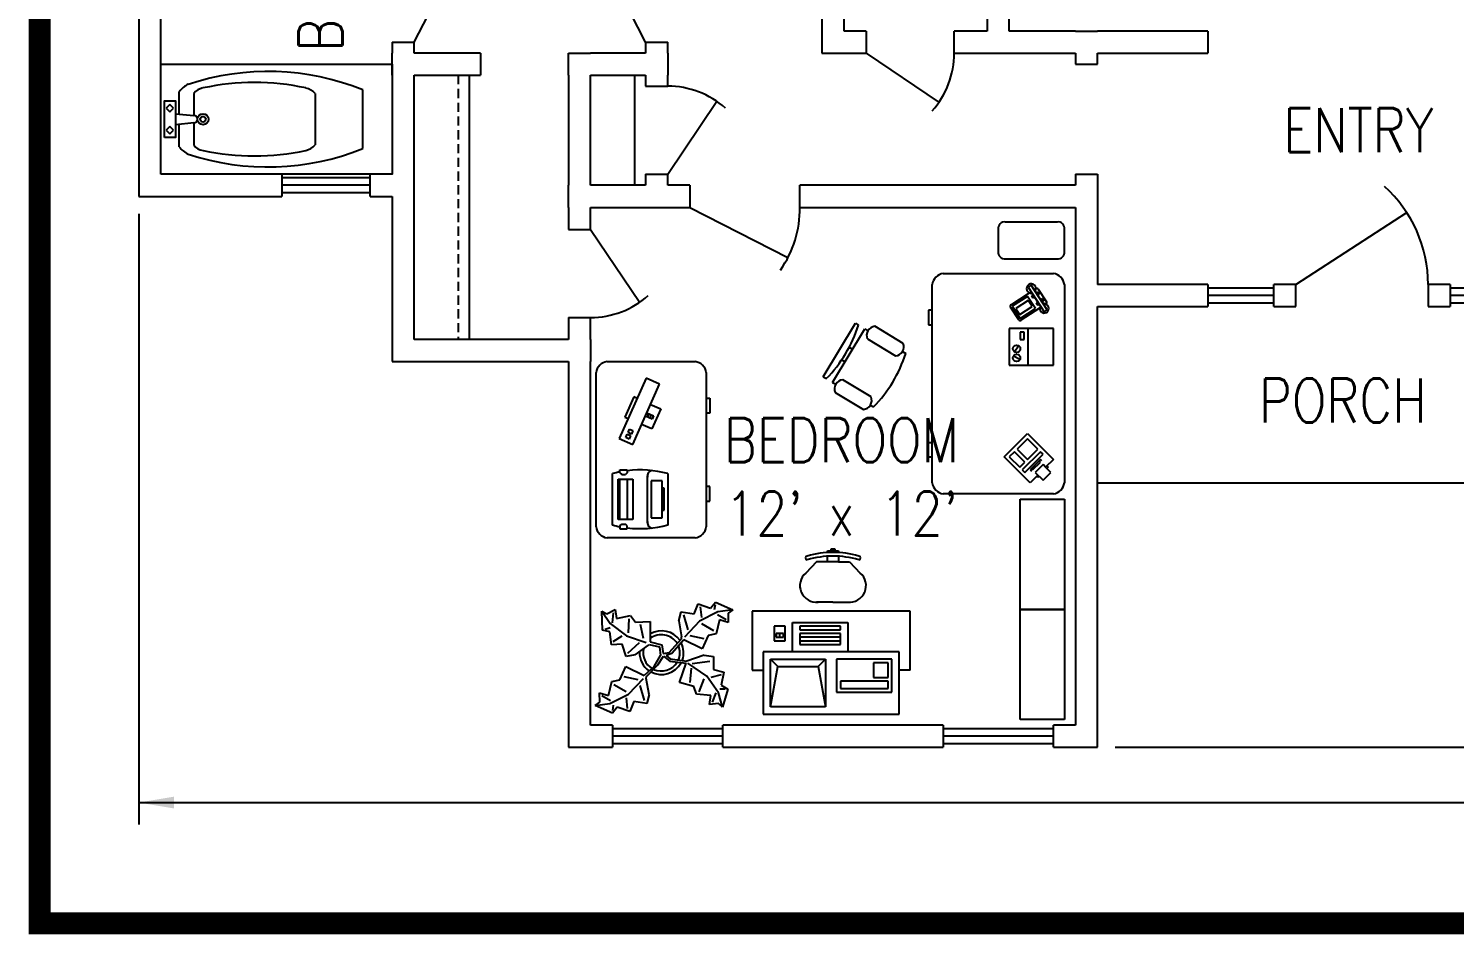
# Model space of a CAD drawing. Extents: x 33 to 1299, y 9 to 819.
# Drawn here: x 33 to 421.2, y 9 to 255.7 of the extents above; entities that cross this region are included whole.
import ezdxf
from ezdxf.enums import TextEntityAlignment as Align

# ---------------------------------------------------------------- set-up
doc = ezdxf.new("R2010")
doc.units = 0
doc.header["$LTSCALE"] = 5
doc.linetypes.add('DISCONTINUE', pattern=[0.75, 0.5, -0.25])
for name, color, linetype in [('1', 7, 'CONTINUOUS'), ('2', 7, 'CONTINUOUS'), ('3', 7, 'CONTINUOUS'), ('4', 7, 'CONTINUOUS')]:
    doc.layers.add(name, color=color, linetype=linetype)
doc.styles.add('ROMANS', font='ROMANS')

# ---------------------------------------------------------------- blocks, each defined once
blk = doc.blocks.new('FRNHOUSE-G3')
at = {"layer": '3', "color": 7}
for p, q in [((63, 205.2), (63, 38.93)), ((63, 44.93), (950.49, 44.93))]:
    blk.add_line(p, q, dxfattribs=at)
blk.add_solid([(72.6, 43.33), (63, 44.93), (72.6, 46.53)], dxfattribs=at)
blk = doc.blocks.new('FRNHOUSE-G4')
at = {"layer": '3', "color": 7}
blk.add_line((328.8, 60), (987, 60), dxfattribs=at)
blk = doc.blocks.new('FRNHOUSE-G26')
at = {"layer": '1', "color": 7}
for p, q in [((282, 66), (222, 66)), ((222, 60), (282, 60))]:
    blk.add_line(p, q, dxfattribs=at)
blk = doc.blocks.new('FRNHOUSE-G27')
at = {"layer": '2', "color": 7}
for p, q in [((273, 97), (230, 97)), ((230, 97), (230, 81)), ((241, 94), (256, 94)), ((241, 86), (241, 94)), ((256, 94), (256, 86)), ((273, 81), (273, 97)), ((236, 93), (236, 89)), ((239, 93), (236, 93)), ((236.5, 91), (236.5, 90)), ((238.5, 91), (236.5, 91)), ((236.5, 90), (238.5, 90)), ((237.5, 90), (237.5, 91)), ((238.5, 90), (238.5, 91)), ((239, 89), (239, 93)), ((254, 93), (243, 93)), ((243, 93), (243, 92)), ((243, 92), (254, 92)), ((254, 91), (243, 91)), ((243, 91), (243, 88)), ((254, 90), (243, 90)), ((254, 92), (254, 93)), ((254, 88), (254, 91)), ((270, 86), (233, 86)), ((233, 86), (233, 69)), ((236, 89), (239, 89)), ((243, 89), (254, 89)), ((243, 88), (254, 88)), ((270, 81), (270, 86)), ((235, 71), (235, 84)), ((235, 84), (250, 84)), ((237, 82), (235, 84)), ((235, 71), (237, 82)), ((237, 82), (248, 82)), ((250, 84), (248, 82)), ((248, 82), (250, 71)), ((250, 84), (250, 71)), ((268, 84), (253, 84)), ((253, 84), (253, 75)), ((267, 83), (263, 83)), ((263, 83), (263, 79)), ((267, 79), (267, 83)), ((268, 75), (268, 84)), ((230, 81), (233, 81)), ((267, 78), (254, 78)), ((254, 78), (254, 76)), ((263, 79), (267, 79)), ((267, 76), (267, 78)), ((270, 69), (270, 81)), ((273, 81), (270, 81)), ((253, 75), (268, 75)), ((254, 76), (267, 76)), ((250, 71), (235, 71)), ((233, 69), (270, 69))]:
    blk.add_line(p, q, dxfattribs=at)
blk = doc.blocks.new('FRNHOUSE-G28')
at = {"layer": '1', "color": 7}
for p, q in [((318, 213), (243, 213)), ((243, 207), (318, 207))]:
    blk.add_line(p, q, dxfattribs=at)
blk = doc.blocks.new('FRNHOUSE-G29')
at = {"layer": '2', "color": 1}
for p, q in [((250.5, 113.5), (253.5, 113.5)), ((250.5, 113), (250.5, 113.5)), ((251.5, 113.5), (251.5, 114)), ((251.5, 114), (252.5, 114)), ((252.5, 114), (252.5, 113.5)), ((253.5, 113.5), (253.5, 113)), ((247.5, 110.5), (244.57, 107.42)), ((250.5, 110.5), (247.5, 110.5)), ((250.5, 110.47), (250.5, 111.97)), ((253.5, 110.47), (250.5, 110.47)), ((253.5, 111.97), (253.5, 110.47)), ((253.5, 110.5), (256.5, 110.5)), ((256.5, 110.5), (259.43, 107.42)), ((252, 99.5), (247.5, 99.5)), ((252, 99.5), (256.5, 99.5))]:
    blk.add_line(p, q, dxfattribs=at)
for centre, radius, start, end in [((252, 88.04), 25, 73.7398, 106.2602), ((245, 111.54), 0.5, 90, 270), ((252, 87.04), 25, 73.7398, 106.2602), ((259, 111.54), 0.5, 270, 90), ((247.5, 104), 4.5, 130.6013, 276.3402), ((256.5, 104), 4.5, 263.6598, 49.3987)]:
    blk.add_arc(centre, radius, start, end, dxfattribs=at)
blk = doc.blocks.new('FRNHOUSE-G30')
at = {"layer": '2', "color": 1}
for p, q in [((249.34, 160.89), (258.09, 175.47)), ((258.09, 175.47), (258.95, 174.95)), ((251.91, 159.35), (260.66, 173.92)), ((260.66, 173.92), (261.52, 173.41)), ((261.35, 171.18), (269.06, 166.54)), ((271.12, 169.97), (263.41, 174.61)), ((256.42, 168.89), (257.32, 168.35)), ((270.95, 167.74), (271.81, 167.23)), ((255.26, 164.92), (254.34, 165.47)), ((249.34, 160.89), (250.19, 160.38)), ((251.91, 159.35), (252.76, 158.83)), ((262.37, 155.4), (254.65, 160.03)), ((252.59, 156.61), (260.31, 151.97)), ((262.19, 153.17), (263.05, 152.65))]:
    blk.add_line(p, q, dxfattribs=at)
for centre, radius, start, end in [((224.03, 186.01), 36.62, 315.5803, 342.4197), ((263.66, 172.12), 2.5, 95.8699, 202.1301), ((236.89, 178.29), 36.62, 315.5803, 342.4197), ((268.81, 169.03), 2.5, 275.8699, 22.1301), ((254.91, 157.55), 2.5, 95.8699, 202.1301), ((260.05, 154.46), 2.5, 275.8699, 22.1301)]:
    blk.add_arc(centre, radius, start, end, dxfattribs=at)
blk = doc.blocks.new('FRNHOUSE-G31')
at = {"layer": '1', "color": 7}
for p, q in [((213, 213), (207, 213)), ((207, 207), (213, 207))]:
    blk.add_line(p, q, dxfattribs=at)
blk = doc.blocks.new('FRNHOUSE-G32')
at = {"layer": '1', "color": 7}
for p, q in [((201, 213), (186, 213)), ((186, 207), (201, 207))]:
    blk.add_line(p, q, dxfattribs=at)
blk = doc.blocks.new('FRNHOUSE-G33')
at = {"layer": '1', "color": 7}
for p, q in [((180, 165), (180, 66)), ((186, 66), (186, 165))]:
    blk.add_line(p, q, dxfattribs=at)
blk = doc.blocks.new('FRNHOUSE-G34')
at = {"layer": '1', "color": 7}
for p, q in [((192, 66), (186, 66)), ((186, 60), (192, 60))]:
    blk.add_line(p, q, dxfattribs=at)
blk = doc.blocks.new('FRNHOUSE-G35')
at = {"layer": '1', "color": 7}
for p, q in [((192, 66), (192, 60)), ((222, 60), (222, 66)), ((222, 65), (192, 65)), ((222, 63), (192, 63)), ((192, 61), (222, 61))]:
    blk.add_line(p, q, dxfattribs=at)
blk = doc.blocks.new('FRNHOUSE-G37')
at = {"layer": '2', "color": 3}
for p, q in [((214.19, 96.35), (215.28, 99.06)), ((215.28, 99.06), (218.68, 97.86)), ((215.88, 98.26), (216.19, 95.36)), ((218.68, 97.86), (219.98, 99.47)), ((219.88, 98.77), (219.69, 97.37)), ((219.98, 99.47), (224.69, 97.38)), ((224.69, 97.38), (220.69, 96.87)), ((224.69, 97.38), (223.49, 96.48)), ((209.99, 94.45), (210.69, 96.85)), ((209.99, 94.45), (210.8, 90.05)), ((210.69, 96.85), (214.19, 96.35)), ((211.29, 96.05), (212.5, 91.95)), ((215.69, 94.36), (211.59, 89.97)), ((220.69, 96.87), (215.69, 94.36)), ((219.6, 91.67), (216.29, 93.56)), ((221.09, 94.67), (220.2, 90.87)), ((220.59, 96.17), (222.89, 94.77)), ((223.49, 93.98), (221.09, 94.67)), ((223.49, 96.48), (223.49, 93.98)), ((207.41, 85.79), (210.74, 89.48)), ((210.74, 89.48), (210.8, 90.05)), ((213, 90.45), (216.8, 89.56)), ((218, 90.46), (216.41, 86.76)), ((220.2, 90.87), (218, 90.46)), ((202, 88), (204.77, 87.36)), ((202.23, 88.67), (205.38, 87.88)), ((204.77, 87.36), (204.77, 87.36)), ((204.77, 87.36), (205.08, 85.01)), ((205.38, 87.88), (205.79, 85.53)), ((205.79, 85.53), (207.41, 85.79)), ((208.13, 85.53), (206.6, 85.01)), ((211.4, 89.25), (208.13, 85.53)), ((216.41, 86.76), (211.4, 89.25)), ((203.28, 81.95), (205.08, 85.01)), ((204.36, 82.4), (205.89, 84.75)), ((205.89, 84.75), (207.55, 83.47)), ((206.6, 85.01), (207.72, 84.1)), ((207.55, 83.47), (212.01, 82.9)), ((207.72, 84.1), (212.2, 83.45)), ((210.24, 77.6), (212.01, 82.9)), ((216.96, 85.02), (212.2, 83.45)), ((217.67, 79.37), (212.52, 82.89)), ((213.65, 82.82), (218.5, 83.39)), ((216.96, 85.02), (219.44, 84.67)), ((219.44, 84.67), (219.44, 81.13)), ((213.43, 81.49), (213.07, 77.6)), ((215.55, 75.12), (216.96, 78.66)), ((220.85, 74.77), (217.67, 79.37)), ((221.56, 79.72), (218.73, 79.01)), ((219.44, 81.13), (222.26, 80.43)), ((222.26, 80.43), (221.56, 76.89)), ((214.13, 76.54), (210.24, 77.6)), ((214.84, 74.42), (214.13, 76.54)), ((218.73, 74.06), (214.84, 74.42)), ((218.38, 71.59), (218.73, 74.06)), ((220.14, 74.77), (219.08, 72.29)), ((221.91, 70.88), (220.85, 74.77)), ((222.62, 75.83), (221.2, 75.83)), ((221.56, 76.89), (223.33, 75.83)), ((223.33, 75.83), (221.91, 70.88)), ((220.85, 71.94), (218.38, 71.59)), ((221.91, 70.88), (220.85, 71.94))]:
    blk.add_line(p, q, dxfattribs=at)
for centre, radius, start, end in [((205.3, 85.56), 6.13, 34.3757, 120.1028), ((205.24, 85.36), 5.25, 33.8219, 124.9414), ((205.03, 85.73), 5.28, 338.4094, 20.0301), ((205.2, 85.7), 6.13, 341.2017, 26.0918), ((205.28, 85.95), 6.15, 242.5812, 331.2714), ((205.19, 86.05), 5.29, 247.3711, 327.472)]:
    blk.add_arc(centre, radius, start, end, dxfattribs=at)
blk = doc.blocks.new('FRNHOUSE-G36')
at = {"layer": '2', "color": 3}
for p, q in [((190.44, 96.36), (192.68, 97.46)), ((192.68, 97.46), (193.11, 95)), ((189.28, 91.9), (189.1, 97.04)), ((189.1, 97.04), (190.44, 96.36)), ((189.1, 97.04), (191.31, 93.67)), ((191.31, 93.67), (195.76, 90.28)), ((191.98, 93.89), (192.23, 96.57)), ((193.11, 95), (196.92, 95.86)), ((196.46, 94.97), (196.21, 91.17)), ((196.92, 95.86), (198.25, 94.06)), ((198.25, 94.06), (202.27, 94.26)), ((200.45, 89.58), (199.58, 93.38)), ((202.27, 94.26), (202.23, 88.67)), ((191.29, 91.43), (189.28, 91.9)), ((189.96, 92.12), (191.3, 92.55)), ((191.71, 87.85), (191.29, 91.43)), ((192.17, 88.74), (194.64, 90.29)), ((195.76, 90.28), (201.11, 88.55)), ((194.62, 88.05), (191.71, 87.85)), ((195.71, 84.69), (194.62, 88.05)), ((196.17, 85.58), (199.32, 88.47)), ((198.18, 85.12), (201.78, 87.78)), ((201.78, 87.78), (202, 88)), ((193.98, 78.3), (195.57, 82)), ((195.57, 82), (200.57, 79.52)), ((198.18, 85.12), (195.71, 84.69)), ((203.28, 81.95), (200.57, 79.52)), ((201.24, 79.29), (204.36, 82.4)), ((190.89, 74.09), (191.78, 77.9)), ((191.78, 77.9), (193.98, 78.3)), ((198.98, 78.31), (195.17, 79.2)), ((196.29, 74.41), (200.4, 78.75)), ((201.18, 78.72), (201.24, 79.29)), ((201.99, 74.32), (201.18, 78.72)), ((188.49, 72.29), (188.48, 74.79)), ((188.48, 74.79), (190.89, 74.09)), ((191.39, 72.59), (189.09, 73.99)), ((191.29, 71.89), (196.29, 74.41)), ((192.38, 77.1), (195.68, 75.2)), ((200.69, 72.72), (199.48, 76.81)), ((201.99, 74.32), (201.29, 71.92)), ((187.29, 71.39), (188.49, 72.29)), ((187.29, 71.39), (191.29, 71.89)), ((192, 69.3), (187.29, 71.39)), ((193.29, 70.9), (192, 69.3)), ((192.1, 70), (192.29, 71.4)), ((196.7, 69.71), (193.29, 70.9)), ((196.09, 70.51), (195.79, 73.4)), ((197.79, 72.41), (196.7, 69.71)), ((201.29, 71.92), (197.79, 72.41))]:
    blk.add_line(p, q, dxfattribs=at)
for radius, start, end in [(6, 178.6147, 235.1169), (5, 168.1647, 238.6725)]:
    blk.add_arc((205.33, 85.73), radius, start, end, dxfattribs=at)
at = {"layer": '2'}
blk.add_blockref('FRNHOUSE-G37', (0, 0), dxfattribs=at)
blk = doc.blocks.new('FRNHOUSE-G38')
at = {"layer": '1', "color": 7}
blk.add_line((213, 207), (239.73, 193.38), dxfattribs=at)
blk.add_arc((213.56, 206.8), 29.44, 325.0496, 0.3912, dxfattribs=at)
blk = doc.blocks.new('FRNHOUSE-G39')
at = {"layer": '1', "color": 7}
for p, q in [((180, 171), (138, 171)), ((138, 165), (180, 165))]:
    blk.add_line(p, q, dxfattribs=at)
blk = doc.blocks.new('FRNHOUSE-G40')
at = {"layer": '1', "color": 7}
for p, q in [((132, 210), (132, 171)), ((138, 171), (138, 210))]:
    blk.add_line(p, q, dxfattribs=at)
blk = doc.blocks.new('FRNHOUSE-G41')
at = {"layer": '1', "color": 7}
for p, q in [((180, 177), (180, 171)), ((186, 171), (186, 177))]:
    blk.add_line(p, q, dxfattribs=at)
blk = doc.blocks.new('FRNHOUSE-G42')
at = {"layer": '1', "color": 7}
for p, q in [((180, 207), (180, 201)), ((186, 201), (186, 207))]:
    blk.add_line(p, q, dxfattribs=at)
blk = doc.blocks.new('FRNHOUSE-G43')
at = {"layer": '1', "color": 7}
blk.add_line((186, 201), (199.42, 181.1), dxfattribs=at)
blk.add_arc((185.96, 200.8), 23.8, 270.0967, 311.4816, dxfattribs=at)
blk = doc.blocks.new('FRNHOUSE-G44')
at = {"layer": '2', "color": 7}
for p, q in [((190.5, 165), (214.5, 165)), ((187.5, 120), (187.5, 162)), ((217.5, 162), (217.5, 120)), ((217.5, 155), (218.5, 155)), ((218.5, 155), (218.5, 151)), ((218.5, 151), (217.5, 151)), ((218.5, 131), (217.5, 131)), ((218.5, 127), (218.5, 131)), ((217.5, 127), (218.5, 127)), ((214.5, 117), (190.5, 117))]:
    blk.add_line(p, q, dxfattribs=at)
for centre, start, end in [((191, 161.5), 98.1301, 171.8699), ((214, 161.5), 8.1301, 81.8699), ((191, 120.5), 188.1301, 261.8699), ((214, 120.5), 278.1301, 351.8699)]:
    blk.add_arc(centre, 3.54, start, end, dxfattribs=at)
blk = doc.blocks.new('FRNHOUSE-G45')
at = {"layer": '2', "color": 7}
for p, q in [((192, 120.5), (192, 134.5)), ((193.5, 122), (193.5, 133)), ((193.5, 133), (197.5, 133)), ((194, 134.75), (194, 135.5)), ((194, 135.5), (196, 135.5)), ((194, 134.75), (194.5, 134.25)), ((194, 122), (194, 133)), ((194.5, 134.25), (195.5, 134.25)), ((196, 134.75), (195.5, 134.25)), ((196, 135.5), (196, 134.75)), ((196, 133), (196, 122)), ((197.5, 133), (197.5, 122)), ((201.5, 121.1), (201.5, 133.86)), ((205.5, 132.5), (202.5, 132.5)), ((202.5, 132.5), (202.5, 122.5)), ((205.5, 122.5), (205.5, 132.5)), ((207, 134.5), (207, 120.5)), ((206, 130.5), (205.5, 130.5)), ((206, 124.5), (206, 130.5)), ((205.5, 124.5), (206, 124.5)), ((197.5, 122), (193.5, 122)), ((194, 120.25), (194.5, 120.75)), ((194.5, 120.75), (195.5, 120.75)), ((196, 120.25), (195.5, 120.75)), ((202.5, 122.5), (205.5, 122.5)), ((194, 120.25), (194, 119.5)), ((194, 119.5), (196, 119.5)), ((196, 119.5), (196, 120.25))]:
    blk.add_line(p, q, dxfattribs=at)
for centre, radius, start, end in [((199.5, 107), 28.5, 101.1006, 105.2551), ((199.5, 107), 28.5, 74.7449, 97.0305), ((202.96, 133.85), 1.5, 96.772, 193.2887), ((199.5, 148), 28.5, 254.7449, 258.8994), ((199.5, 148), 28.5, 262.9695, 285.2551), ((202.96, 121.15), 1.5, 166.7113, 259.481)]:
    blk.add_arc(centre, radius, start, end, dxfattribs=at)
blk = doc.blocks.new('FRNHOUSE-G46')
at = {"layer": '2', "color": 1}
for p, q in [((201.14, 160.46), (193.81, 144.02)), ((204.79, 158.83), (201.14, 160.46)), ((197.78, 155.38), (195.34, 149.9)), ((197.47, 142.39), (204.79, 158.83)), ((198.7, 154.98), (197.78, 155.38)), ((202.35, 153.35), (205.09, 152.13)), ((205.09, 152.13), (202.65, 146.65)), ((195.34, 149.9), (196.26, 149.5)), ((202.65, 146.65), (199.91, 147.87)), ((202.75, 149.34), (200.93, 150.15)), ((201.33, 151.07), (203.16, 150.25)), ((201.56, 150.97), (201.61, 149.85)), ((202.25, 150.66), (202.3, 149.54)), ((203.16, 150.25), (202.75, 149.34)), ((202.93, 150.36), (202.96, 149.8)), ((193.81, 144.02), (197.47, 142.39)), ((195.59, 144.32), (196, 145.23)), ((196.51, 143.91), (195.59, 144.32)), ((196, 145.23), (196.91, 144.83)), ((196.2, 145.69), (196.61, 146.6)), ((197.12, 145.28), (196.2, 145.69)), ((196.91, 144.83), (196.51, 143.91)), ((196.61, 146.6), (197.52, 146.2)), ((197.52, 146.2), (197.12, 145.28))]:
    blk.add_line(p, q, dxfattribs=at)
blk = doc.blocks.new('FRNHOUSE-G48')
at = {"layer": '2', "color": 4}
for p, q in [((74, 232.5), (74, 238.5)), ((78, 238), (78, 232)), ((111, 238), (111, 224)), ((124, 223), (124, 239)), ((71.5, 235), (70.5, 234)), ((70.5, 234), (71.5, 233)), ((72.5, 234), (71.5, 235)), ((71.5, 233), (72.5, 234)), ((73, 232.5), (78, 232)), ((78, 230), (73, 229.5)), ((74, 223.5), (74, 229.5)), ((78, 230), (78, 224)), ((71.5, 229), (70.5, 228)), ((70.5, 228), (71.5, 227)), ((72.5, 228), (71.5, 229)), ((71.5, 227), (72.5, 228))]:
    blk.add_line(p, q, dxfattribs=at)
for points in [[(69, 216), (69, 246), (132, 246), (132, 216)], [(70, 226), (70, 236), (73, 236), (73, 226)]]:
    blk.add_lwpolyline(points, close=True, dxfattribs=at)
for radius in [1.5, 0.768]:
    blk.add_circle((80.5, 231), radius, dxfattribs=at)
for centre, radius, start, end in [((98.21, 175.03), 68.97, 68.0395, 108.343), ((94.5, 174.92), 66.08, 77.769, 102.231), ((79.25, 234.5), 6.6, 114.6236, 142.6961), ((81.12, 235.62), 3.93, 99.1623, 142.7652), ((107.27, 234.62), 5.03, 42.1778, 75.8946), ((78, 231), 1, 270, 90), ((79.25, 227.5), 6.6, 217.304, 245.3764), ((98.21, 286.97), 68.97, 251.657, 291.9605), ((80.75, 225.75), 3.26, 212.4712, 265.6013), ((94.5, 287.08), 66.08, 257.769, 282.231), ((107.27, 227.38), 5.03, 284.1054, 317.8221)]:
    blk.add_arc(centre, radius, start, end, dxfattribs=at)
blk = doc.blocks.new('FRNHOUSE-G51')
at = {"layer": '1', "color": 7}
for p, q in [((63, 288), (63, 216)), ((69, 216), (69, 288))]:
    blk.add_line(p, q, dxfattribs=at)
blk = doc.blocks.new('FRNHOUSE-G67')
at = {"layer": '1', "color": 7}
blk.add_line((138, 252), (151.62, 278.73), dxfattribs=at)
blk.add_arc((138.2, 252.56), 29.44, 55.0496, 90.3912, dxfattribs=at)
blk = doc.blocks.new('FRNHOUSE-G68')
at = {"layer": '1', "color": 7}
blk.add_line((207, 216), (220.42, 235.9), dxfattribs=at)
blk.add_arc((206.96, 216.2), 23.8, 48.5184, 89.9033, dxfattribs=at)
blk = doc.blocks.new('FRNHOUSE-G69')
at = {"layer": '1', "color": 7}
for p, q in [((180, 243), (180, 213)), ((186, 213), (186, 243))]:
    blk.add_line(p, q, dxfattribs=at)
blk = doc.blocks.new('FRNHOUSE-G70')
at = {"layer": '1', "color": 7}
for p, q in [((201, 216), (201, 213)), ((207, 213), (207, 216))]:
    blk.add_line(p, q, dxfattribs=at)
blk = doc.blocks.new('FRNHOUSE-G71')
at = {"layer": '1', "color": 7}
blk.add_line((201, 252), (187.38, 278.73), dxfattribs=at)
blk.add_arc((200.8, 252.56), 29.44, 89.6087, 124.9504, dxfattribs=at)
blk = doc.blocks.new('FRNHOUSE-G72')
at = {"layer": '1', "color": 7}
for p, q in [((201, 252), (201, 249)), ((207, 249), (207, 252))]:
    blk.add_line(p, q, dxfattribs=at)
blk = doc.blocks.new('FRNHOUSE-G73')
at = {"layer": '1', "color": 7}
for p, q in [((201, 249), (186, 249)), ((186, 243), (201, 243))]:
    blk.add_line(p, q, dxfattribs=at)
blk = doc.blocks.new('FRNHOUSE-G74')
at = {"layer": '1', "color": 7}
for p, q in [((201, 243), (201, 240)), ((207, 240), (207, 243))]:
    blk.add_line(p, q, dxfattribs=at)
blk = doc.blocks.new('FRNHOUSE-G75')
at = {"layer": '1', "color": 7}
for p, q in [((156, 249), (138, 249)), ((138, 243), (156, 243))]:
    blk.add_line(p, q, dxfattribs=at)
blk = doc.blocks.new('FRNHOUSE-G77')
at = {"layer": '1', "color": 7}
for p, q in [((249, 276), (249, 255)), ((255, 255), (255, 276))]:
    blk.add_line(p, q, dxfattribs=at)
blk = doc.blocks.new('FRNHOUSE-G91')
at = {"layer": '1', "color": 7}
blk.add_line((378, 186), (408.19, 205.61), dxfattribs=at)
blk.add_arc((377.98, 185.98), 36.02, 0.036, 47.8886, dxfattribs=at)
blk = doc.blocks.new('FRNHOUSE-G90')
at = {"layer": '1'}
blk.add_blockref('FRNHOUSE-G91', (0, 0), dxfattribs=at)
blk = doc.blocks.new('FRNHOUSE-G92')
at = {"layer": '1', "color": 7}
for p, q in [((318, 207), (318, 66)), ((324, 66), (324, 180))]:
    blk.add_line(p, q, dxfattribs=at)
blk = doc.blocks.new('FRNHOUSE-G93')
at = {"layer": '2', "color": 1}
for p, q in [((303, 97.5), (303, 127.5)), ((303, 127.5), (315, 127.5)), ((315, 127.5), (315, 97.5)), ((315, 97.5), (303, 97.5))]:
    blk.add_line(p, q, dxfattribs=at)
blk = doc.blocks.new('FRNHOUSE-G94')
at = {"layer": '1', "color": 7}
for p, q in [((318, 66), (312, 66)), ((312, 60), (318, 60))]:
    blk.add_line(p, q, dxfattribs=at)
blk = doc.blocks.new('FRNHOUSE-G95')
at = {"layer": '1', "color": 7}
for p, q in [((282, 66), (282, 60)), ((312, 60), (312, 66)), ((312, 65), (282, 65)), ((312, 63), (282, 63)), ((282, 61), (312, 61))]:
    blk.add_line(p, q, dxfattribs=at)
blk = doc.blocks.new('FRNHOUSE-G96')
at = {"layer": '2', "color": 1}
for p, q in [((303, 67.5), (303, 97.5)), ((303, 97.5), (315, 97.5)), ((315, 97.5), (315, 67.5)), ((315, 67.5), (303, 67.5))]:
    blk.add_line(p, q, dxfattribs=at)
blk = doc.blocks.new('FRNHOUSE-G97')
at = {"layer": '1', "color": 7}
for p, q in [((354, 186), (354, 180)), ((372, 185), (354, 185)), ((372, 183), (354, 183)), ((372, 180), (372, 186)), ((354, 181), (372, 181))]:
    blk.add_line(p, q, dxfattribs=at)
blk = doc.blocks.new('FRNHOUSE-G98')
at = {"layer": '1', "color": 7}
for p, q in [((354, 186), (324, 186)), ((324, 180), (354, 180))]:
    blk.add_line(p, q, dxfattribs=at)
blk = doc.blocks.new('FRNHOUSE-G99')
at = {"layer": '2', "color": 7}
for p, q in [((282, 189), (312, 189)), ((279, 132), (279, 186)), ((315, 186), (315, 132)), ((279, 179), (278, 179)), ((278, 179), (278, 175)), ((278, 175), (279, 175)), ((278, 139), (278, 143)), ((278, 143), (279, 143)), ((279, 139), (278, 139)), ((312, 129), (282, 129))]:
    blk.add_line(p, q, dxfattribs=at)
for centre, start, end in [((282.5, 185.5), 98.1301, 171.8699), ((311.5, 185.5), 8.1301, 81.8699), ((282.5, 132.5), 188.1301, 261.8699), ((311.5, 132.5), 278.1301, 351.8699)]:
    blk.add_arc(centre, 3.54, start, end, dxfattribs=at)
blk = doc.blocks.new('FRNHOUSE-G100')
at = {"layer": '2', "color": 7}
for p, q in [((298.58, 139.06), (304.94, 145.42)), ((304.94, 144.01), (302.11, 141.18)), ((304.94, 145.42), (312.01, 138.35)), ((307.77, 141.18), (304.94, 144.01)), ((301.4, 140.47), (299.99, 139.06)), ((304.23, 137.65), (301.4, 140.47)), ((302.11, 141.18), (304.94, 138.35)), ((308.47, 140.47), (303.53, 135.53)), ((304.23, 134.82), (309.18, 139.77)), ((304.94, 138.35), (307.77, 141.18)), ((309.18, 139.77), (308.47, 140.47)), ((305.65, 131.99), (298.58, 139.06)), ((299.99, 139.06), (302.82, 136.23)), ((302.82, 136.23), (304.23, 137.65)), ((308.47, 138.35), (305.65, 135.53)), ((306.35, 135.53), (306, 135.88)), ((306.35, 135.53), (308.47, 137.65)), ((309.18, 136.94), (307.06, 134.82)), ((308.47, 137.65), (308.12, 138)), ((308.83, 138), (308.47, 138.35)), ((309.89, 136.23), (309.18, 136.94)), ((312.01, 138.35), (309.89, 136.23)), ((311.3, 134.82), (309.89, 136.23)), ((310.24, 136.59), (310.6, 136.23)), ((310.6, 136.23), (310.24, 135.88)), ((303.53, 135.53), (304.23, 134.82)), ((305.65, 135.53), (306, 135.17)), ((307.77, 134.11), (305.65, 131.99)), ((307.06, 134.82), (309.18, 132.7)), ((307.77, 133.4), (307.41, 133.76)), ((308.12, 133.76), (307.77, 133.4)), ((309.18, 132.7), (311.3, 134.82))]:
    blk.add_line(p, q, dxfattribs=at)
blk = doc.blocks.new('FRNHOUSE-G101')
at = {"layer": '2', "color": 7}
for p, q in [((300, 174), (300, 164)), ((312, 174), (300, 174)), ((304, 173), (303, 173)), ((303, 173), (303, 171)), ((303, 171), (304, 171)), ((304, 171), (304, 173)), ((305, 174), (305, 164)), ((312, 164), (312, 174)), ((302.6, 169.3), (301.4, 167.7)), ((300, 164), (312, 164)), ((302.89, 165.55), (301.11, 166.45))]:
    blk.add_line(p, q, dxfattribs=at)
for centre in [(302, 168.5), (302, 166)]:
    blk.add_circle(centre, 1, dxfattribs=at)
blk = doc.blocks.new('FRNHOUSE-G102')
at = {"layer": '2', "color": 1}
for p, q in [((300.49, 180.45), (305.47, 183.69)), ((304.98, 182.77), (300.78, 180.05)), ((307.15, 179.42), (304.98, 182.77)), ((305.98, 185.81), (305.14, 185.27)), ((305.14, 185.27), (309.5, 178.56)), ((310.34, 179.1), (305.98, 185.81)), ((306.09, 182.9), (306.51, 183.17)), ((306.49, 182.27), (306.09, 182.9)), ((306.91, 182.54), (306.49, 182.27)), ((307.34, 183.71), (307.76, 183.99)), ((308.17, 183.36), (307.75, 183.08)), ((307.76, 183.99), (308.17, 183.36)), ((307.89, 184.7), (310.1, 181.31)), ((302.56, 176.4), (300.35, 179.8)), ((300.78, 180.05), (302.96, 176.69)), ((305.1, 181.66), (301.75, 179.48)), ((301.75, 179.48), (302.84, 177.8)), ((302.84, 177.8), (306.19, 179.98)), ((302.96, 176.69), (307.15, 179.42)), ((308.22, 179.51), (303.18, 176.24)), ((306.19, 179.98), (305.1, 181.66)), ((307.73, 181.28), (307.31, 181.01)), ((307.31, 181.01), (307.72, 180.38)), ((307.72, 180.38), (308.14, 180.65)), ((308.99, 182.1), (308.57, 181.83)), ((308.98, 181.2), (309.4, 181.47)), ((309.4, 181.47), (308.99, 182.1)), ((309.5, 178.56), (310.34, 179.1))]:
    blk.add_line(p, q, dxfattribs=at)
for centre, radius, start, end in [((305.97, 184.91), 1.27, 327.0275, 279.6167), ((307.51, 184.49), 0.442, 24.8699, 131.1301), ((300.7, 180.07), 0.442, 114.8699, 221.1301), ((309.51, 179.46), 1.25, 148.0096, 97.8206), ((309.76, 181.03), 0.442, 294.8699, 41.1301), ((302.94, 176.61), 0.442, 204.8699, 311.1301)]:
    blk.add_arc(centre, radius, start, end, dxfattribs=at)
blk = doc.blocks.new('FRNHOUSE-G103')
at = {"layer": '2', "color": 1}
for p, q in [((313, 203), (299, 203)), ((297, 201), (297, 195)), ((315, 195), (315, 201)), ((299, 193), (313, 193))]:
    blk.add_line(p, q, dxfattribs=at)
for centre, start, end in [((298.75, 201.25), 81.8699, 188.1301), ((313.25, 201.25), 351.8699, 98.1301), ((298.75, 194.75), 171.8699, 278.1301), ((313.25, 194.75), 261.8699, 8.1301)]:
    blk.add_arc(centre, 1.77, start, end, dxfattribs=at)
blk = doc.blocks.new('FRNHOUSE-G104')
at = {"layer": '1', "color": 7}
for p, q in [((378, 186), (372, 186)), ((372, 180), (378, 180))]:
    blk.add_line(p, q, dxfattribs=at)
blk = doc.blocks.new('FRNHOUSE-G106')
at = {"layer": '1', "color": 7}
for p, q in [((420, 186), (420, 180)), ((438, 185), (420, 185)), ((438, 183), (420, 183)), ((438, 180), (438, 186)), ((420, 181), (438, 181))]:
    blk.add_line(p, q, dxfattribs=at)
blk = doc.blocks.new('FRNHOUSE-G108')
at = {"layer": '1', "color": 7}
for p, q in [((420, 186), (414, 186)), ((414, 180), (420, 180))]:
    blk.add_line(p, q, dxfattribs=at)
blk = doc.blocks.new('FRNHOUSE-G112')
at = {"layer": '1', "color": 7}
blk.add_line((261, 249), (280.9, 235.58), dxfattribs=at)
blk.add_arc((261.2, 249.04), 23.8, 318.5184, 359.9033, dxfattribs=at)
blk = doc.blocks.new('FRNHOUSE-G114')
at = {"layer": '1', "color": 7}
for p, q in [((261, 255), (255, 255)), ((255, 249), (261, 249))]:
    blk.add_line(p, q, dxfattribs=at)
blk = doc.blocks.new('FRNHOUSE-G115')
at = {"layer": '1', "color": 7}
for p, q in [((318, 255), (300, 255)), ((300, 249), (318, 249))]:
    blk.add_line(p, q, dxfattribs=at)
blk = doc.blocks.new('FRNHOUSE-G116')
at = {"layer": '1', "color": 7}
for p, q in [((294, 255), (285, 255)), ((285, 249), (294, 249))]:
    blk.add_line(p, q, dxfattribs=at)
blk = doc.blocks.new('FRNHOUSE-G117')
at = {"layer": '1', "color": 7}
for p, q in [((294, 276), (294, 255)), ((300, 255), (300, 276))]:
    blk.add_line(p, q, dxfattribs=at)
blk = doc.blocks.new('FRNHOUSE-G118')
at = {"layer": '1', "color": 7}
for p, q in [((354, 255), (324, 255)), ((324, 249), (354, 249))]:
    blk.add_line(p, q, dxfattribs=at)

msp = doc.modelspace()

# ---------------------------------------------------------------- linework, layer by layer
at = {"layer": '1', "color": 7}
for p, q in [((249, 255), (249, 249)), ((261, 255), (261, 249)), ((285, 249), (285, 255)), ((318, 255), (324, 255)), ((354, 255), (354, 249)), ((132, 252), (138, 252)), ((132, 252), (132, 249)), ((132, 243), (132, 249)), ((138, 249), (138, 252)), ((156, 249), (156, 243)), ((180, 243), (180, 249)), ((180, 249), (186, 249)), ((201, 252), (207, 252)), ((207, 249), (207, 243)), ((249, 249), (255, 249)), ((294, 249), (300, 249)), ((318, 249), (318, 246)), ((324, 246), (324, 249)), ((318, 246), (324, 246)), ((132, 243), (132, 216)), ((138, 216), (138, 243)), ((153, 243), (153, 171)), ((198, 243), (198, 213)), ((201, 240), (207, 240)), ((63, 216), (63, 210)), ((102, 216), (69, 216)), ((102, 216), (102, 210)), ((126, 215), (102, 215)), ((132, 216), (126, 216)), ((126, 210), (126, 216)), ((138, 210), (138, 216)), ((201, 216), (207, 216)), ((318, 216), (324, 216)), ((318, 216), (318, 213)), ((324, 216), (324, 186)), ((63, 210), (69, 210)), ((69, 210), (102, 210)), ((126, 213), (102, 213)), ((102, 211), (126, 211)), ((126, 210), (132, 210)), ((180, 207), (180, 213)), ((213, 213), (213, 207)), ((243, 207), (243, 213)), ((201, 207), (207, 207)), ((180, 201), (186, 201)), ((378, 180), (378, 186)), ((414, 186), (414, 180)), ((180, 177), (186, 177)), ((132, 171), (132, 165)), ((186, 171), (186, 165)), ((132, 165), (138, 165)), ((324, 132), (468, 132)), ((180, 66), (180, 60)), ((324, 60), (324, 66)), ((180, 60), (186, 60)), ((318, 60), (324, 60))]:
    msp.add_line(p, q, dxfattribs=at)
at = {"layer": '1', "color": 7, "linetype": 'DISCONTINUE'}
msp.add_line((150, 243), (150, 171), dxfattribs=at)
at = {"layer": '4', "color": 5, "const_width": 6}
msp.add_lwpolyline([(36, 816), (1296, 816), (1296, 12), (36, 12)], close=True, dxfattribs=at)

# ---------------------------------------------------------------- block references
at = {"layer": '1'}
for name in ['FRNHOUSE-G51', 'FRNHOUSE-G67', 'FRNHOUSE-G71', 'FRNHOUSE-G77', 'FRNHOUSE-G117', 'FRNHOUSE-G114', 'FRNHOUSE-G116', 'FRNHOUSE-G115', 'FRNHOUSE-G118', 'FRNHOUSE-G75', 'FRNHOUSE-G73', 'FRNHOUSE-G72', 'FRNHOUSE-G112', 'FRNHOUSE-G69', 'FRNHOUSE-G74', 'FRNHOUSE-G68', 'FRNHOUSE-G70', 'FRNHOUSE-G40', 'FRNHOUSE-G32', 'FRNHOUSE-G31', 'FRNHOUSE-G28', 'FRNHOUSE-G90', 'FRNHOUSE-G42', 'FRNHOUSE-G38', 'FRNHOUSE-G92', 'FRNHOUSE-G43', 'FRNHOUSE-G98', 'FRNHOUSE-G97', 'FRNHOUSE-G104', 'FRNHOUSE-G108', 'FRNHOUSE-G106', 'FRNHOUSE-G41', 'FRNHOUSE-G39', 'FRNHOUSE-G33', 'FRNHOUSE-G34', 'FRNHOUSE-G35', 'FRNHOUSE-G26', 'FRNHOUSE-G95', 'FRNHOUSE-G94']:
    msp.add_blockref(name, (0, 0), dxfattribs=at)
at = {"layer": '2'}
for name in ['FRNHOUSE-G48', 'FRNHOUSE-G103', 'FRNHOUSE-G99', 'FRNHOUSE-G102', 'FRNHOUSE-G30', 'FRNHOUSE-G101', 'FRNHOUSE-G44', 'FRNHOUSE-G46', 'FRNHOUSE-G100', 'FRNHOUSE-G45', 'FRNHOUSE-G93', 'FRNHOUSE-G29', 'FRNHOUSE-G36', 'FRNHOUSE-G96', 'FRNHOUSE-G27']:
    msp.add_blockref(name, (0, 0), dxfattribs=at)
at = {"layer": '3'}
for name in ['FRNHOUSE-G4', 'FRNHOUSE-G3']:
    msp.add_blockref(name, (0, 0), dxfattribs=at)

# ---------------------------------------------------------------- texts
at = {"layer": '3', "color": 7, "style": 'ROMANS', "width": 0.83}
msp.add_text('BATH', height=12, rotation=90, dxfattribs=at).set_placement((118.46, 265.81), align=Align.CENTER)
for s, p in [('ENTRY', (395.09, 222.03)), ('PORCH', (390.8, 148.4)), ('BEDROOM', (254.35, 137.61)), ("12' x 12'", (254.35, 117.61))]:
    msp.add_text(s, height=12, dxfattribs=at).set_placement(p, align=Align.CENTER)

doc.saveas('drawing.dxf')
